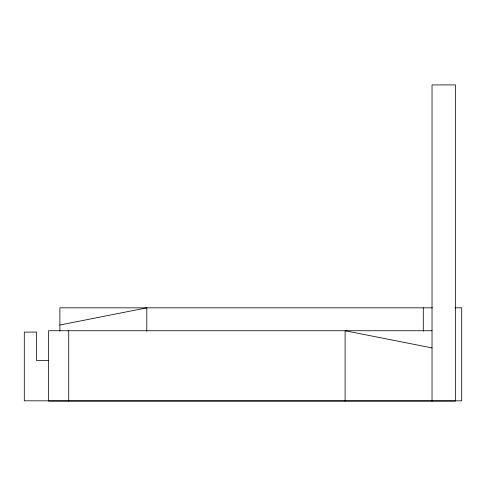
<?xml version="1.0" encoding="UTF-8"?>
<svg xmlns="http://www.w3.org/2000/svg" width="486" height="486" viewBox="0 0 486 486"><rect width="100%" height="100%" fill="white"/><g stroke="black" fill="none" stroke-linecap="round" stroke-linejoin="round"><path stroke-width="0.73" d="M59.881 325.019L146.802 307.838L146.802 331.27M432.443 307.838L59.881 307.838L59.881 331.081M454.92 307.838L461.7 307.838L461.7 400.822L24.3 400.822L24.3 332.096L36.432 332.096L36.432 360.393L48.533 360.393M432.03 330.735L48.521 330.735L48.521 401.084L455.479 401.084L455.479 84.916L432.03 84.916L432.03 401.084M432.03 347.915L345.103 330.735L345.103 401.084M423.294 307.838L423.294 331.27M68.733 330.735L68.733 401.084"/></g></svg>
